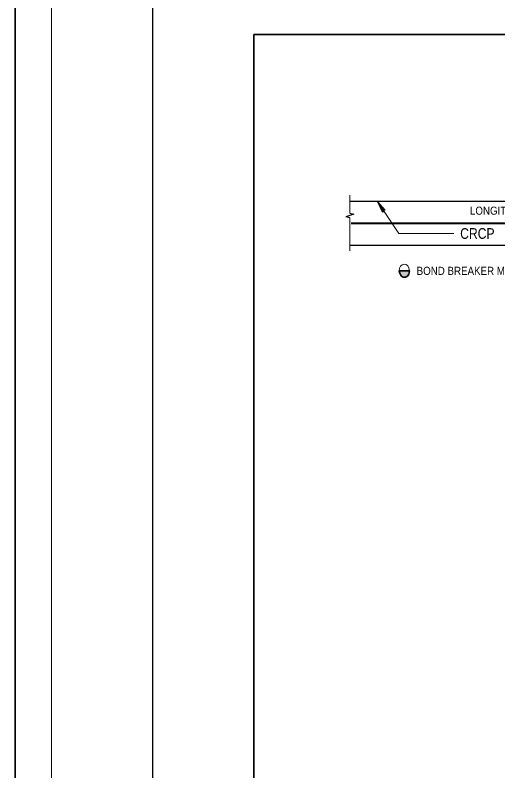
# Model space of a CAD drawing. Extents: x -581 to 228, y -451 to 4.
# Drawn here: x -266.1 to -170.6, y -301 to -151.5 of the extents above; entities that cross this region are included whole.
import ezdxf

# ---------------------------------------------------------------- set-up
doc = ezdxf.new("R2010")
doc.units = 0
doc.header["$LTSCALE"] = 0.63
for name, color, linetype, lineweight in [('1', 7, 'Continuous', 13), ('10', 7, 'Continuous', 13), ('2', 7, 'Continuous', 25), ('25', 7, 'Continuous', 35)]:
    doc.layers.add(name, color=color, linetype=linetype, lineweight=lineweight)

msp = doc.modelspace()

# ---------------------------------------------------------------- hatches: boundary and pattern name
at = {"layer": '25'}
msp.add_hatch(color=256, dxfattribs=at).paths.add_polyline_path([(-190.1126, -202.0673), (-188.1104, -202.0673), (-188.1322, -202.2498), (-188.1496, -202.4324), (-188.2537, -202.7106), (-188.358, -202.9018), (-188.4536, -203.0323), (-188.6012, -203.1627), (-188.7836, -203.267), (-188.8965, -203.3192), (-189.0789, -203.3365), (-189.3135, -203.3192), (-189.4612, -203.2583), (-189.6435, -203.1366), (-189.8173, -202.9453), (-189.9562, -202.6845), (-190.0605, -202.3802)])

# ---------------------------------------------------------------- linework, layer by layer
at = {"layer": '1'}
for p, q in [((-258.875, -445.2816), (-258.875, -138.6381)), ((-199.8732, -190.6497), (-199.8732, -187.117)), ((-199.8732, -191.5926), (-199.8732, -198.0724))]:
    msp.add_line(p, q, dxfattribs=at)
at = {"layer": '1', "lineweight": 35}
for p, q in [((-218.878, -155.3031), (214.4225, -155.3031)), ((-218.878, -428.6161), (-218.878, -155.3031))]:
    msp.add_line(p, q, dxfattribs=at)
at = {"layer": '1', "lineweight": 25}
for p, q in [((-199.7994, -188.2497), (-119.2819, -188.2497)), ((-194.4434, -188.3082), (-192.8756, -190.0698)), ((-194.4434, -188.3082), (-193.409, -190.4273)), ((-199.8732, -191.5926), (-200.7045, -191.3707)), ((-199.7994, -196.9633), (-119.2819, -196.9633))]:
    msp.add_line(p, q, dxfattribs=at)
at = {"layer": '1', "lineweight": 40}
msp.add_line((-121.7919, -192.6852), (-199.657, -192.6852), dxfattribs=at)
at = {"layer": '1', "lineweight": 25}
for points in [[(-238.8765, -438.6151), (-238.8765, -145.3041), (221.089, -145.3041)], [(-199.8732, -190.6497), (-199.0675, -190.8647), (-200.7045, -191.3707)], [(-192.8756, -190.0698), (-193.2458, -190.1003), (-193.409, -190.4273)]]:
    msp.add_lwpolyline(points, dxfattribs=at)
at = {"layer": '1'}
msp.add_lwpolyline([(-190.0985, -202.0667), (-188.1365, -202.0667), (-188.1302, -202.1656), (-188.1425, -202.3011), (-188.1797, -202.4927), (-188.2353, -202.6591), (-188.3153, -202.8256), (-188.3955, -202.9428), (-188.5005, -203.0726), (-188.5992, -203.1652), (-188.7287, -203.2452), (-188.8335, -203.2883), (-188.9511, -203.3255), (-189.0741, -203.3377), (-189.2286, -203.3377), (-189.3333, -203.301), (-189.4321, -203.264), (-189.5433, -203.2021), (-189.6355, -203.1279), (-189.7159, -203.0601), (-189.79, -202.9677), (-189.864, -202.8689), (-189.9317, -202.7455), (-189.9875, -202.6159), (-190.0366, -202.4862), (-190.0616, -202.3632), (-190.0859, -202.2461), (-190.0922, -202.1408)], close=True, dxfattribs=at)
msp.add_ellipse((-189.1133, -202.0434), major_axis=(-0.0376, 1.315), ratio=0.762969, dxfattribs=at)
at = {"layer": '10', "lineweight": 35}
msp.add_lwpolyline([(-266.0746, -90.5474), (227.8348, -90.5474), (227.8348, -450.6856), (-266.0746, -450.6856)], close=True, dxfattribs=at)
at = {"layer": '10'}
msp.add_lwpolyline([(-179.3568, -194.6552), (-190.1858, -194.6552), (-194.4427, -188.3071)], dxfattribs=at)
at = {"layer": '25'}
msp.add_lwpolyline([(-190.1126, -202.0673), (-188.1104, -202.0673), (-188.1322, -202.2498), (-188.1496, -202.4324), (-188.2537, -202.7106), (-188.358, -202.9018), (-188.4536, -203.0323), (-188.6012, -203.1627), (-188.7836, -203.267), (-188.8965, -203.3192), (-189.0789, -203.3365), (-189.3135, -203.3192), (-189.4612, -203.2583), (-189.6435, -203.1366), (-189.8173, -202.9453), (-189.9562, -202.6845), (-190.0605, -202.3802)], close=True, dxfattribs=at)

# ---------------------------------------------------------------- texts
at = {"layer": '2'}
for s, height, width, p in [('LONGIT. STEEL', 1.601, 0.9, (-176.1357, -190.9558)), ('CRCP', 2.113, 0.85, (-178.0697, -195.7271)), ('BOND BREAKER MATERIAL', 1.601, 0.9, (-186.678, -202.8613))]:
    msp.add_text(s, height=height, dxfattribs=dict(at, width=width)).set_placement(p)

doc.saveas('drawing.dxf')
